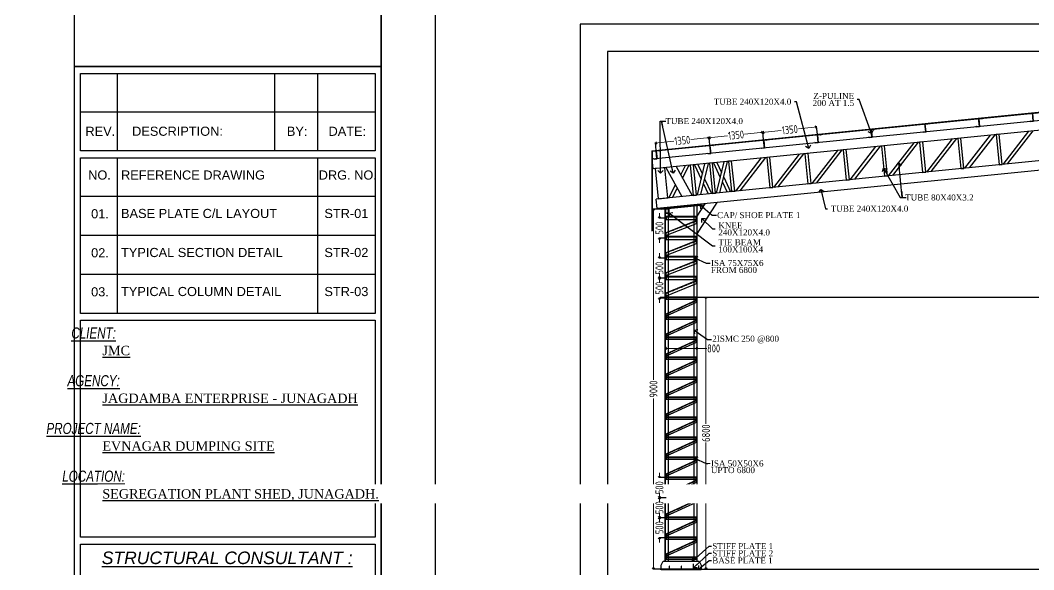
# Model space of a CAD drawing. Header units: millimetres. Extents: x 3470347 to 5996549, y -3470518 to 17149644.
# Drawn here: x 4776740 to 4802069, y 6960125 to 6973861 of the extents above; entities that cross this region are included whole.
import ezdxf

# ---------------------------------------------------------------- set-up
doc = ezdxf.new("R2010")
doc.units = ezdxf.units.MM
doc.header["$MEASUREMENT"] = 0
doc.header["$PDMODE"] = 35
doc.header["$PDSIZE"] = -5
doc.linetypes.add('DASHED2', pattern=[0.375, 0.25, -0.125])
doc.layers.get('0').update_dxf_attribs({"linetype": 'CONTINUOUS', "lineweight": 25})
doc.layers.get('DEFPOINTS').update_dxf_attribs({"linetype": 'CONTINUOUS', "lineweight": 25})
for name, color, linetype, lineweight in [('rDIMension', 1, 'CONTINUOUS', 18), ('rRCC 1', 3, 'CONTINUOUS', 25), ('SHEET', 7, 'CONTINUOUS', 15)]:
    doc.layers.add(name, color=color, linetype=linetype, lineweight=lineweight)
doc.layers.add('STR TEX', color=4, linetype='CONTINUOUS')
doc.styles.add('DIM', font='geniso.shx', dxfattribs={"width": 0.85})
doc.styles.add('JAINIL', font='times.ttf')
doc.styles.add('TEXT3', font='geniso.shx')
doc.styles.add('TEXT3 0.75NA', font='geniso.shx', dxfattribs={"width": 0.75})
doc.dimstyles.new('Copy of ST-100', dxfattribs={"dimscale": 100, "dimtxt": 1.2, "dimasz": 1.3, "dimexe": 0.18, "dimexo": 0.0625, "dimgap": 0.2, "dimtad": 0, "dimdec": 0, "dimzin": 0, "dimdsep": 46, "dimtxsty": 'DIM', "dimblk": 'OPEN90', "dimcen": 0.09, "dimclrd": 1, "dimclrt": 7, "dimadec": 0, "dimazin": 0, "dimtfac": 1, "dimtdec": 0, "dimtofl": 0, "dimtmove": 0, "dimatfit": 3, "dimldrblk": 'OPEN90', "dimfxl": 1, "dimtolj": 1, "dimtzin": 0, "dimlwd": -1, "dimarcsym": 0})
doc.dimstyles.new('ST-100', dxfattribs={"dimscale": 100, "dimtxt": 7, "dimasz": 5, "dimexe": 0.18, "dimexo": 0.0625, "dimgap": 0.2, "dimtad": 0, "dimdec": 0, "dimzin": 0, "dimdsep": 46, "dimtxsty": 'DIM', "dimblk": 'OPEN90', "dimcen": 0.09, "dimclrd": 256, "dimclrt": 7, "dimadec": 0, "dimazin": 0, "dimtfac": 1, "dimtdec": 0, "dimtofl": 0, "dimtmove": 0, "dimatfit": 3, "dimldrblk": 'OPEN90', "dimfxl": 1, "dimtolj": 1, "dimtzin": 0, "dimlwd": -1, "dimarcsym": 0})

# ---------------------------------------------------------------- blocks, each defined once
blk = doc.blocks.new('*U634')
blk.add_lwpolyline([(203, 186), (201, 185), (188, 199), (120, 199), (120, 0), (50, 0), (36, 14), (37, 15), (51, 2), (118, 2), (118, 200), (188, 200)], close=True)
blk = doc.blocks.new('*U633')
at = {"color": 0, "linetype": 'ByBlock', "lineweight": -2, "transparency": 16777216, "rotation": 5.710593137491945}
for p in [(3978060, 6974943, 0), (3979404, 6975078, 0), (3975374, 6974675, 0), (3976717, 6974809, 0), (3972687, 6974406, 0), (3974030, 6974540, 0), (3970001, 6974137, 0), (3971344, 6974272, 0), (3967314, 6973869, 0), (3968657, 6974003, 0), (3965971, 6973734, 0)]:
    blk.add_blockref('*U634', p, dxfattribs=at)
blk = doc.blocks.new('_Open90')
at = {"color": 0, "linetype": 'ByBlock', "lineweight": -2}
for p, q in [((0, 0), (-1, 0)), ((-0.5, 0.5), (0, 0)), ((0, 0), (-0.5, -0.5))]:
    blk.add_line(p, q, dxfattribs=at)
blk = doc.blocks.new('*D655')
at = {"layer": 'DEFPOINTS', "color": 0}
for p in [(4792861, 6965683), (4793661, 6965689), (4793661, 6965658)]:
    blk.add_point(p, dxfattribs=at)
at = {"layer": 'rDIMension', "color": 0, "lineweight": -2}
for p, q in [((4792861, 6965677), (4792861, 6965640)), ((4793661, 6965683), (4793661, 6965640))]:
    blk.add_line(p, q, dxfattribs=at)
at = {"layer": 'rDIMension', "color": 1}
for p, q in [((4792921, 6965658), (4793601, 6965658)), ((4793661, 6965658), (4793896, 6965658))]:
    blk.add_line(p, q, dxfattribs=at)
at = {"layer": 'rDIMension', "color": 1, "xscale": 60, "yscale": 60, "zscale": 60, "rotation": 180}
blk.add_blockref('_Open90', (4792861, 6965658), dxfattribs=at)
at = {"layer": 'rDIMension', "color": 1, "xscale": 60, "yscale": 60, "zscale": 60}
blk.add_blockref('_Open90', (4793661, 6965658), dxfattribs=at)
at = {"layer": 'rDIMension', "color": 7, "insert": (4794069, 6965658), "char_height": 200, "attachment_point": 5, "style": 'DIM'}
blk.add_mtext('\\A1;800', dxfattribs=at)
blk = doc.blocks.new('*D656')
at = {"layer": 'DEFPOINTS', "color": 0}
for p in [(4792714, 6968915), (4792886, 6968915), (4792886, 6968415)]:
    blk.add_point(p, dxfattribs=at)
at = {"layer": 'rDIMension', "color": 1}
for p, q in [((4792714, 6968975), (4792714, 6969035)), ((4792714, 6968355), (4792714, 6968295))]:
    blk.add_line(p, q, dxfattribs=at)
at = {"layer": 'rDIMension', "color": 0, "lineweight": -2}
for p, q in [((4792880, 6968915), (4792696, 6968915)), ((4792880, 6968415), (4792696, 6968415))]:
    blk.add_line(p, q, dxfattribs=at)
at = {"layer": 'rDIMension', "color": 1, "xscale": 60, "yscale": 60, "zscale": 60}
for p, rotation in [((4792714, 6968915), 270), ((4792714, 6968415), 90)]:
    blk.add_blockref('_Open90', p, dxfattribs=dict(at, rotation=rotation))
at = {"layer": 'rDIMension', "color": 7, "insert": (4792714, 6968665), "char_height": 200, "attachment_point": 5, "rotation": 90, "style": 'DIM'}
blk.add_mtext('\\A1;500', dxfattribs=at)
blk = doc.blocks.new('*D657')
at = {"layer": 'DEFPOINTS', "color": 0}
for p in [(4792565, 6969140), (4792861, 6969140), (4792761, 6960140)]:
    blk.add_point(p, dxfattribs=at)
at = {"layer": 'rDIMension', "color": 0, "lineweight": -2}
for p, q in [((4792855, 6969140), (4792547, 6969140)), ((4792755, 6960140), (4792547, 6960140))]:
    blk.add_line(p, q, dxfattribs=at)
at = {"layer": 'rDIMension', "color": 1}
for p, q in [((4792565, 6969080), (4792565, 6964872)), ((4792565, 6960200), (4792565, 6964407))]:
    blk.add_line(p, q, dxfattribs=at)
at = {"layer": 'rDIMension', "color": 1, "xscale": 60, "yscale": 60, "zscale": 60}
for p, rotation in [((4792565, 6969140), 90), ((4792565, 6960140), 270)]:
    blk.add_blockref('_Open90', p, dxfattribs=dict(at, rotation=rotation))
at = {"layer": 'rDIMension', "color": 7, "insert": (4792565, 6964640), "char_height": 200, "attachment_point": 5, "rotation": 90, "style": 'DIM'}
blk.add_mtext('\\A1;9000', dxfattribs=at)
blk = doc.blocks.new('*D658')
at = {"layer": 'DEFPOINTS', "color": 0}
for p in [(4793636, 6966940), (4793877, 6966940), (4793871, 6960140)]:
    blk.add_point(p, dxfattribs=at)
at = {"layer": 'rDIMension', "color": 0, "lineweight": -2}
for p, q in [((4793642, 6966940), (4793895, 6966940)), ((4793877, 6960140), (4793895, 6960140))]:
    blk.add_line(p, q, dxfattribs=at)
at = {"layer": 'rDIMension', "color": 1}
for p, q in [((4793877, 6966880), (4793877, 6963772)), ((4793877, 6960200), (4793877, 6963307))]:
    blk.add_line(p, q, dxfattribs=at)
at = {"layer": 'rDIMension', "color": 1, "xscale": 60, "yscale": 60, "zscale": 60}
for p, rotation in [((4793877, 6966940), 90), ((4793877, 6960140), 270)]:
    blk.add_blockref('_Open90', p, dxfattribs=dict(at, rotation=rotation))
at = {"layer": 'rDIMension', "color": 7, "insert": (4793877, 6963540), "char_height": 200, "attachment_point": 5, "rotation": 90, "style": 'DIM'}
blk.add_mtext('\\A1;6800', dxfattribs=at)
blk = doc.blocks.new('*D739')
at = {"layer": 'DEFPOINTS', "color": 0}
for p in [(4793957, 6970924), (4792633, 6970596), (4793976, 6970731)]:
    blk.add_point(p, dxfattribs=at)
at = {"layer": 'rDIMension', "color": 0, "lineweight": -2}
for p, q in [((4792632, 6970602), (4792612, 6970808)), ((4793976, 6970737), (4793955, 6970942))]:
    blk.add_line(p, q, dxfattribs=at)
at = {"layer": 'rDIMension', "color": 1}
for p, q in [((4792673, 6970796), (4793071, 6970836)), ((4793897, 6970918), (4793500, 6970879))]:
    blk.add_line(p, q, dxfattribs=at)
at = {"layer": 'rDIMension', "color": 1, "xscale": 60, "yscale": 60, "zscale": 60}
for p, rotation in [((4792613, 6970790), 185.7105931374957), ((4793957, 6970924), 5.71059313749571)]:
    blk.add_blockref('_Open90', p, dxfattribs=dict(at, rotation=rotation))
at = {"layer": 'rDIMension', "color": 7, "insert": (4793285, 6970857), "char_height": 200, "attachment_point": 5, "rotation": 5.7106, "style": 'DIM'}
blk.add_mtext('\\A1;1350', dxfattribs=at)
blk = doc.blocks.new('*D740')
at = {"layer": 'DEFPOINTS', "color": 0}
for p in [(4795300, 6971059), (4795319, 6970865), (4793976, 6970731)]:
    blk.add_point(p, dxfattribs=at)
at = {"layer": 'rDIMension', "color": 1}
for p, q in [((4795240, 6971053), (4794843, 6971013)), ((4794016, 6970930), (4794414, 6970970))]:
    blk.add_line(p, q, dxfattribs=at)
at = {"layer": 'rDIMension', "color": 0, "lineweight": -2}
for p, q in [((4795319, 6970871), (4795298, 6971077)), ((4793976, 6970737), (4793955, 6970942))]:
    blk.add_line(p, q, dxfattribs=at)
at = {"layer": 'rDIMension', "color": 1, "xscale": 60, "yscale": 60, "zscale": 60}
for p, rotation in [((4795300, 6971059), 5.710593148103118), ((4793957, 6970924), 185.7105931481031)]:
    blk.add_blockref('_Open90', p, dxfattribs=dict(at, rotation=rotation))
at = {"layer": 'rDIMension', "color": 7, "insert": (4794628, 6970991), "char_height": 200, "attachment_point": 5, "rotation": 5.7106, "style": 'DIM'}
blk.add_mtext('\\A1;1350', dxfattribs=at)
blk = doc.blocks.new('*D741')
at = {"layer": 'DEFPOINTS', "color": 0}
for p in [(4796643, 6971193), (4795319, 6970865), (4796663, 6970999)]:
    blk.add_point(p, dxfattribs=at)
at = {"layer": 'rDIMension', "color": 0, "lineweight": -2}
for p, q in [((4795319, 6970871), (4795298, 6971077)), ((4796662, 6971005), (4796642, 6971211))]:
    blk.add_line(p, q, dxfattribs=at)
at = {"layer": 'rDIMension', "color": 1}
for p, q in [((4795360, 6971065), (4795757, 6971104)), ((4796584, 6971187), (4796186, 6971147))]:
    blk.add_line(p, q, dxfattribs=at)
at = {"layer": 'rDIMension', "color": 1, "xscale": 60, "yscale": 60, "zscale": 60}
for p, rotation in [((4795300, 6971059), 185.7105931481149), ((4796643, 6971193), 5.710593148114915)]:
    blk.add_blockref('_Open90', p, dxfattribs=dict(at, rotation=rotation))
at = {"layer": 'rDIMension', "color": 7, "insert": (4795972, 6971126), "char_height": 200, "attachment_point": 5, "rotation": 5.7106, "style": 'DIM'}
blk.add_mtext('\\A1;1350', dxfattribs=at)
blk = doc.blocks.new('*D745')
at = {"layer": 'DEFPOINTS', "color": 0}
for p in [(4792714, 6967415), (4792886, 6967415), (4792886, 6966915)]:
    blk.add_point(p, dxfattribs=at)
at = {"layer": 'rDIMension', "color": 1}
for p, q in [((4792714, 6967475), (4792714, 6967535)), ((4792714, 6966855), (4792714, 6966795))]:
    blk.add_line(p, q, dxfattribs=at)
at = {"layer": 'rDIMension', "color": 0, "lineweight": -2}
for p, q in [((4792880, 6967415), (4792696, 6967415)), ((4792880, 6966915), (4792696, 6966915))]:
    blk.add_line(p, q, dxfattribs=at)
at = {"layer": 'rDIMension', "color": 1, "xscale": 60, "yscale": 60, "zscale": 60}
for p, rotation in [((4792714, 6967415), 270), ((4792714, 6966915), 90)]:
    blk.add_blockref('_Open90', p, dxfattribs=dict(at, rotation=rotation))
at = {"layer": 'rDIMension', "color": 7, "insert": (4792714, 6967165), "char_height": 200, "attachment_point": 5, "rotation": 90, "style": 'DIM'}
blk.add_mtext('\\A1;500', dxfattribs=at)
blk = doc.blocks.new('*D746')
at = {"layer": 'DEFPOINTS', "color": 0}
for p in [(4792714, 6967915), (4792886, 6967915), (4792886, 6967415)]:
    blk.add_point(p, dxfattribs=at)
at = {"layer": 'rDIMension', "color": 1}
for p, q in [((4792714, 6967975), (4792714, 6968035)), ((4792714, 6967355), (4792714, 6967295))]:
    blk.add_line(p, q, dxfattribs=at)
at = {"layer": 'rDIMension', "color": 0, "lineweight": -2}
for p, q in [((4792880, 6967915), (4792696, 6967915)), ((4792880, 6967415), (4792696, 6967415))]:
    blk.add_line(p, q, dxfattribs=at)
at = {"layer": 'rDIMension', "color": 1, "xscale": 60, "yscale": 60, "zscale": 60}
for p, rotation in [((4792714, 6967915), 270), ((4792714, 6967415), 90)]:
    blk.add_blockref('_Open90', p, dxfattribs=dict(at, rotation=rotation))
at = {"layer": 'rDIMension', "color": 7, "insert": (4792714, 6967665), "char_height": 200, "attachment_point": 5, "rotation": 90, "style": 'DIM'}
blk.add_mtext('\\A1;500', dxfattribs=at)
blk = doc.blocks.new('*D747')
at = {"layer": 'DEFPOINTS', "color": 0}
for p in [(4792714, 6962427), (4792886, 6962427), (4792886, 6961927)]:
    blk.add_point(p, dxfattribs=at)
at = {"layer": 'rDIMension', "color": 0, "lineweight": -2}
for p, q in [((4792880, 6962427), (4792696, 6962427)), ((4792880, 6961927), (4792696, 6961927))]:
    blk.add_line(p, q, dxfattribs=at)
at = {"layer": 'rDIMension', "color": 1}
for p, q in [((4792714, 6962487), (4792714, 6962547)), ((4792714, 6961867), (4792714, 6961807))]:
    blk.add_line(p, q, dxfattribs=at)
at = {"layer": 'rDIMension', "color": 1, "xscale": 60, "yscale": 60, "zscale": 60}
for p, rotation in [((4792714, 6962427), 270), ((4792714, 6961927), 90)]:
    blk.add_blockref('_Open90', p, dxfattribs=dict(at, rotation=rotation))
at = {"layer": 'rDIMension', "color": 7, "insert": (4792714, 6962177), "char_height": 200, "attachment_point": 5, "rotation": 90, "style": 'DIM'}
blk.add_mtext('\\A1;500', dxfattribs=at)
blk = doc.blocks.new('*D748')
at = {"layer": 'DEFPOINTS', "color": 0}
for p in [(4792714, 6961927), (4792886, 6961927), (4792886, 6961427)]:
    blk.add_point(p, dxfattribs=at)
at = {"layer": 'rDIMension', "color": 0, "lineweight": -2}
for p, q in [((4792880, 6961927), (4792696, 6961927)), ((4792880, 6961427), (4792696, 6961427))]:
    blk.add_line(p, q, dxfattribs=at)
at = {"layer": 'rDIMension', "color": 1}
for p, q in [((4792714, 6961987), (4792714, 6962047)), ((4792714, 6961367), (4792714, 6961307))]:
    blk.add_line(p, q, dxfattribs=at)
at = {"layer": 'rDIMension', "color": 1, "xscale": 60, "yscale": 60, "zscale": 60}
for p, rotation in [((4792714, 6961927), 270), ((4792714, 6961427), 90)]:
    blk.add_blockref('_Open90', p, dxfattribs=dict(at, rotation=rotation))
at = {"layer": 'rDIMension', "color": 7, "insert": (4792714, 6961677), "char_height": 200, "attachment_point": 5, "rotation": 90, "style": 'DIM'}
blk.add_mtext('\\A1;500', dxfattribs=at)
blk = doc.blocks.new('*D749')
at = {"layer": 'DEFPOINTS', "color": 0}
for p in [(4792714, 6961427), (4792886, 6961427), (4792886, 6960927)]:
    blk.add_point(p, dxfattribs=at)
at = {"layer": 'rDIMension', "color": 0, "lineweight": -2}
for p, q in [((4792880, 6961427), (4792696, 6961427)), ((4792880, 6960927), (4792696, 6960927))]:
    blk.add_line(p, q, dxfattribs=at)
at = {"layer": 'rDIMension', "color": 1}
for p, q in [((4792714, 6961487), (4792714, 6961547)), ((4792714, 6960867), (4792714, 6960807))]:
    blk.add_line(p, q, dxfattribs=at)
at = {"layer": 'rDIMension', "color": 1, "xscale": 60, "yscale": 60, "zscale": 60}
for p, rotation in [((4792714, 6961427), 270), ((4792714, 6960927), 90)]:
    blk.add_blockref('_Open90', p, dxfattribs=dict(at, rotation=rotation))
at = {"layer": 'rDIMension', "color": 7, "insert": (4792714, 6961177), "char_height": 200, "attachment_point": 5, "rotation": 90, "style": 'DIM'}
blk.add_mtext('\\A1;500', dxfattribs=at)

msp = doc.modelspace()

# ---------------------------------------------------------------- hatches: boundary and pattern name
at = {"transparency": 33554610}
h = msp.add_hatch(color=71, dxfattribs=at)
h.dxf.hatch_style = 1
h.paths.add_polyline_path([(4792860.89, 6969139.64), (4792860.89, 6969039.64), (4792960.89, 6969039.64), (4792960.89, 6969139.64)])
h.paths.add_polyline_path([(4792864.89, 6969135.64), (4792864.89, 6969043.64), (4792956.89, 6969043.64), (4792956.89, 6969135.64)], flags=16)

# ---------------------------------------------------------------- linework, layer by layer
at = {"lineweight": 25}
for p, q in [((4779159.43, 6972533.6, 0), (4779159.43, 6970596.88, 0)), ((4783092.6, 6972533.6, 0), (4783092.6, 6970596.88, 0)), ((4784168.31, 6972533.6, 0), (4784168.31, 6970596.88, 0)), ((4778243.69, 6971572.49, 0), (4785611.44, 6971572.49, 0)), ((4779159.43, 6970422.7, 0), (4779159.43, 6966534.75, 0)), ((4784168.31, 6970422.7, 0), (4784168.31, 6966534.75, 0)), ((4778243.69, 6969461.58, 0), (4785611.44, 6969461.58, 0)), ((4778243.69, 6968485.97, 0), (4785611.44, 6968485.97, 0)), ((4778243.69, 6967510.36, 0), (4785611.44, 6967510.36, 0))]:
    msp.add_line(p, q, dxfattribs=at)
at = {"color": 1}
for p, q in [((4792860.89, 6960339.64, 0), (4792860.89, 6969139.64, 0)), ((4792867.99, 6960339.64, 0), (4792867.99, 6969140.35, 0)), ((4792940.89, 6960339.64, 0), (4792940.89, 6969147.64, 0)), ((4793580.89, 6960339.64, 0), (4793580.89, 6969211.64, 0)), ((4793653.79, 6960339.64, 0), (4793653.79, 6969219.64, 0)), ((4793660.89, 6960339.64, 0), (4793660.89, 6969219.64, 0))]:
    msp.add_line(p, q, dxfattribs=at)
at = {"color": 192, "lineweight": 25, "elevation": 0}
msp.add_lwpolyline([(4715748.46, 6948528.95), (4787116.08, 6948528.95), (4787116.08, 6998990.95), (4715748.46, 6998990.95)], close=True, dxfattribs=at)
at = {"lineweight": 25, "elevation": 0}
for points in [[(4785756.7, 6972707.79), (4778098.43, 6972707.79), (4778098.43, 6997634.12), (4785756.7, 6997634.12)], [(4778098.43, 6972707.79), (4785756.7, 6972707.79), (4785756.7, 6949885.78), (4778098.43, 6949885.78)], [(4778243.69, 6972533.6), (4785611.44, 6972533.6), (4785611.44, 6970596.88), (4778243.69, 6970596.88)], [(4778243.69, 6970422.7), (4785611.44, 6970422.7), (4785611.44, 6966534.75), (4778243.69, 6966534.75)], [(4785611.44, 6960940.73), (4778243.69, 6960940.73), (4778243.69, 6966360.57), (4785611.44, 6966360.57)], [(4785611.44, 6955346.7), (4778243.69, 6955346.7), (4778243.69, 6960766.54), (4785611.44, 6960766.54)]]:
    msp.add_lwpolyline(points, close=True, dxfattribs=at)
at = {"color": 140, "elevation": 0}
for points in [[(4792524.82, 6970595.42), (4806260.89, 6971969.03)], [(4792534.82, 6970586.37), (4806260.89, 6971958.98)], [(4792524.82, 6970595.42), (4792524.82, 6968600.4)], [(4792534.82, 6970586.37), (4792534.82, 6968600.4)]]:
    msp.add_lwpolyline(points, dxfattribs=at)
at = {"color": 4, "elevation": 0}
for points in [[(4806260.89, 6971757.98), (4792534.82, 6970385.37)], [(4806260.89, 6971516.78), (4792558.7, 6970146.56)], [(4806260.89, 6970752.99), (4792634.32, 6969390.34)], [(4792558.7, 6970146.56), (4792534.82, 6970385.37)], [(4806260.89, 6970511.79), (4792658.2, 6969151.53)], [(4792658.2, 6969151.53), (4792634.32, 6969390.34)], [(4793660.89, 6968519.64), (4794160.89, 6969301.79)], [(4793660.89, 6968965.23), (4793856.59, 6969271.36)]]:
    msp.add_lwpolyline(points, dxfattribs=at)
at = {"color": 3}
for points in [[(4801306.06, 6970257.5), (4801946.69, 6971085.36)], [(4801415.71, 6970268.47), (4802056.33, 6971096.33)], [(4798440.35, 6969970.93), (4799080.98, 6970798.79)], [(4798550, 6969981.9), (4799190.62, 6970809.76)], [(4799395.59, 6970066.45), (4800036.22, 6970894.32)], [(4799505.24, 6970077.43), (4800145.86, 6970905.28)], [(4800350.82, 6970161.98), (4800991.45, 6970989.84)], [(4800460.47, 6970172.95), (4801101.09, 6971000.8)], [(4796529.88, 6969779.88), (4797170.51, 6970607.74)], [(4796639.53, 6969790.86), (4797280.15, 6970618.71)], [(4797485.12, 6969875.4), (4798125.74, 6970703.27)], [(4797594.77, 6969886.38), (4798235.38, 6970714.23)], [(4793664.17, 6969493.29), (4793852.51, 6970275.94)], [(4793748.5, 6969501.75), (4793936.82, 6970284.38)], [(4794066.18, 6970297.31), (4794235.96, 6969932.39)], [(4794141.79, 6969541.05), (4794330.13, 6970323.71)], [(4794150.49, 6970305.74), (4794266.04, 6970057.39)], [(4794226.11, 6969549.51), (4794414.44, 6970332.14)], [(4794619.41, 6969588.83), (4795260.04, 6970416.7)], [(4794729.06, 6969599.81), (4795369.68, 6970427.66)], [(4795574.65, 6969684.36), (4796215.27, 6970512.22)], [(4795684.29, 6969695.33), (4796324.91, 6970523.18)], [(4793588.56, 6970249.55), (4793758.35, 6969884.63)], [(4793672.87, 6970257.98), (4793788.42, 6970009.63)], [(4793812.58, 6969768.07), (4793928.13, 6969519.72)], [(4793842.66, 6969893.06), (4794012.46, 6969528.12)], [(4794290.2, 6969815.83), (4794405.75, 6969567.48)], [(4794320.28, 6969940.83), (4794490.08, 6969575.88)]]:
    msp.add_lwpolyline(points, dxfattribs=at)
for points in [[(4799291.12, 6970056.02), (4799370.72, 6970063.98), (4799295.1, 6970820.2), (4799215.5, 6970812.24)], [(4800246.35, 6970151.54), (4800325.96, 6970159.5), (4800250.33, 6970915.73), (4800170.73, 6970907.77)], [(4801201.59, 6970247.06), (4801281.19, 6970255.02), (4801205.57, 6971011.25), (4801125.97, 6971003.29)], [(4796425.41, 6969769.44), (4796505.01, 6969777.4), (4796429.39, 6970533.63), (4796349.79, 6970525.67)], [(4797380.65, 6969864.97), (4797460.25, 6969872.93), (4797384.63, 6970629.16), (4797305.02, 6970621.2)], [(4798335.88, 6969960.49), (4798415.49, 6969968.45), (4798339.86, 6970724.68), (4798260.26, 6970716.72)], [(4794037.32, 6969530.64), (4794116.92, 6969538.6), (4794041.3, 6970294.82), (4793961.7, 6970286.86)], [(4794514.94, 6969578.4), (4794594.54, 6969586.36), (4794518.92, 6970342.59), (4794439.32, 6970334.63)], [(4795470.18, 6969673.92), (4795549.78, 6969681.88), (4795474.16, 6970438.11), (4795394.55, 6970430.15)], [(4793559.7, 6969482.87), (4793639.31, 6969490.83), (4793563.68, 6970247.06), (4793484.08, 6970239.1)], [(4792860.89, 6969139.64), (4792860.89, 6969039.64), (4792960.89, 6969039.64), (4792960.89, 6969139.64)], [(4792864.89, 6969135.64), (4792864.89, 6969043.64), (4792956.89, 6969043.64), (4792956.89, 6969135.64)]]:
    msp.add_lwpolyline(points, close=True, dxfattribs=at)
at = {"color": 3, "elevation": 0}
for points in [[(4792684.07, 6969395.31), (4792922.88, 6969419.19), (4792847.26, 6970175.42), (4792608.45, 6970151.54), (4792684.07, 6969395.31)], [(4792872.13, 6970177.91), (4793274.67, 6969454.37)], [(4793132.3, 6970203.92), (4793535.73, 6969478.79)], [(4793246.29, 6969999.03), (4793364.23, 6970227.12)], [(4793292.97, 6969915.13), (4793459.21, 6970236.61)], [(4792947.75, 6969421.66), (4793113.99, 6969743.17)], [(4793042.73, 6969431.18), (4793160.67, 6969659.27)], [(4792885.89, 6968477.14), (4792885.89, 6968557.71), (4793635.89, 6968852.14)], [(4793635.89, 6968852.14), (4793635.89, 6968771.56), (4792885.89, 6968477.14)], [(4792885.89, 6967977.14), (4792885.89, 6968057.71), (4793635.89, 6968352.14)], [(4793635.89, 6968352.14), (4793635.89, 6968271.56), (4792885.89, 6967977.14)], [(4792885.89, 6967477.14), (4792885.89, 6967557.71), (4793635.89, 6967852.14)], [(4793635.89, 6967852.14), (4793635.89, 6967771.56), (4792885.89, 6967477.14)], [(4792885.89, 6966964.64), (4792885.89, 6967045.66), (4793635.91, 6967352.15)], [(4793635.89, 6967352.14), (4793635.89, 6967271.12), (4792885.89, 6966964.64)], [(4792885.89, 6966464.64), (4792885.89, 6966519.67), (4793635.89, 6966864.64)], [(4793635.89, 6966864.64), (4793635.89, 6966809.6), (4792885.89, 6966464.64)], [(4792885.89, 6965964.64), (4792885.89, 6966019.67), (4793635.89, 6966364.64)], [(4793635.89, 6966364.64), (4793635.89, 6966309.6), (4792885.89, 6965964.64)], [(4792885.89, 6965464.64), (4792885.89, 6965519.67), (4793635.89, 6965864.64)], [(4793635.89, 6965864.64), (4793635.89, 6965809.6), (4792885.89, 6965464.64)], [(4792885.89, 6964964.64), (4792885.89, 6965019.67), (4793635.89, 6965364.64)], [(4793635.89, 6965364.64), (4793635.89, 6965309.6), (4792885.89, 6964964.64)], [(4792885.89, 6964464.64), (4792885.89, 6964519.67), (4793635.89, 6964864.64)], [(4793635.89, 6964864.64), (4793635.89, 6964809.6), (4792885.89, 6964464.64)], [(4792885.89, 6963964.64), (4792885.89, 6964019.67), (4793635.89, 6964364.64)], [(4793635.89, 6964364.64), (4793635.89, 6964309.6), (4792885.89, 6963964.64)], [(4792885.89, 6963464.64), (4792885.89, 6963519.67), (4793635.89, 6963864.64)], [(4793635.89, 6963864.64), (4793635.89, 6963809.6), (4792885.89, 6963464.64)], [(4792885.89, 6962964.64), (4792885.89, 6963019.67), (4793635.89, 6963364.64)], [(4793635.89, 6963364.64), (4793635.89, 6963309.6), (4792885.89, 6962964.64)], [(4792885.89, 6962464.64), (4792885.89, 6962519.67), (4793635.89, 6962864.64)], [(4793635.89, 6962864.64), (4793635.89, 6962809.6), (4792885.89, 6962464.64)], [(4792885.89, 6961964.64), (4792885.89, 6962019.67), (4793635.89, 6962364.64)], [(4793635.89, 6962364.64), (4793635.89, 6962309.6), (4792885.89, 6961964.64)], [(4792885.89, 6961464.64), (4792885.89, 6961519.67), (4793635.89, 6961864.64)], [(4793635.89, 6961864.64), (4793635.89, 6961809.6), (4792885.89, 6961464.64)], [(4792885.89, 6960964.64), (4792885.89, 6961019.67), (4793635.89, 6961364.64)], [(4793635.89, 6961364.64), (4793635.89, 6961309.6), (4792885.89, 6960964.64)], [(4792885.89, 6960464.64), (4792885.89, 6960519.67), (4793635.89, 6960864.64)], [(4793635.89, 6960864.64), (4793635.89, 6960809.6), (4792885.89, 6960464.64)]]:
    msp.add_lwpolyline(points, dxfattribs=at)
at = {"color": 2, "elevation": 0}
for points in [[(4793757.7, 6969261.48), (4792757.7, 6969161.48)], [(4793760.89, 6969229.64), (4793757.7, 6969261.48)], [(4792760.89, 6969129.64), (4792757.7, 6969161.48)], [(4793759.3, 6969245.56), (4792759.3, 6969145.56)], [(4793760.89, 6969229.64), (4792760.89, 6969129.64)]]:
    msp.add_lwpolyline(points, dxfattribs=at)
at = {"color": 3, "elevation": 0}
for points in [[(4792885.89, 6968877.14), (4793635.89, 6968877.14), (4793635.89, 6968952.14), (4792885.89, 6968952.14)], [(4792885.89, 6968377.14), (4793635.89, 6968377.14), (4793635.89, 6968452.14), (4792885.89, 6968452.14)], [(4792885.89, 6967877.14), (4793635.89, 6967877.14), (4793635.89, 6967952.14), (4792885.89, 6967952.14)], [(4792885.89, 6967377.14), (4793635.89, 6967377.14), (4793635.89, 6967452.14), (4792885.89, 6967452.14)], [(4792885.89, 6966889.64), (4793635.89, 6966889.64), (4793635.89, 6966939.64), (4792885.89, 6966939.64)], [(4792885.89, 6966389.64), (4793635.89, 6966389.64), (4793635.89, 6966439.64), (4792885.89, 6966439.64)], [(4792885.89, 6965889.64), (4793635.89, 6965889.64), (4793635.89, 6965939.64), (4792885.89, 6965939.64)], [(4792885.89, 6965389.64), (4793635.89, 6965389.64), (4793635.89, 6965439.64), (4792885.89, 6965439.64)], [(4792885.89, 6964889.64), (4793635.89, 6964889.64), (4793635.89, 6964939.64), (4792885.89, 6964939.64)], [(4792885.89, 6964389.64), (4793635.89, 6964389.64), (4793635.89, 6964439.64), (4792885.89, 6964439.64)], [(4792885.89, 6963889.64), (4793635.89, 6963889.64), (4793635.89, 6963939.64), (4792885.89, 6963939.64)], [(4792885.89, 6963389.64), (4793635.89, 6963389.64), (4793635.89, 6963439.64), (4792885.89, 6963439.64)], [(4792885.89, 6962889.64), (4793635.89, 6962889.64), (4793635.89, 6962939.64), (4792885.89, 6962939.64)], [(4792885.89, 6962389.64), (4793635.89, 6962389.64), (4793635.89, 6962439.64), (4792885.89, 6962439.64)], [(4792885.89, 6961889.64), (4793635.89, 6961889.64), (4793635.89, 6961939.64), (4792885.89, 6961939.64)], [(4792885.89, 6961389.64), (4793635.89, 6961389.64), (4793635.89, 6961439.64), (4792885.89, 6961439.64)], [(4792885.89, 6960889.64), (4793635.89, 6960889.64), (4793635.89, 6960939.64), (4792885.89, 6960939.64)], [(4792885.89, 6960389.64), (4793635.89, 6960389.64), (4793635.89, 6960439.64), (4792885.89, 6960439.64)]]:
    msp.add_lwpolyline(points, close=True, dxfattribs=at)
at = {"color": 3, "linetype": 'DASHED2', "ltscale": 50, "elevation": 0}
for points in [[(4792885.89, 6968946.14), (4793635.89, 6968946.14)], [(4792885.89, 6968551.26), (4793638.08, 6968846.55)], [(4792885.89, 6968446.14), (4793635.89, 6968446.14)], [(4792885.89, 6968051.26), (4793638.08, 6968346.55)], [(4792885.89, 6967946.14), (4793635.89, 6967946.14)], [(4792885.89, 6967551.26), (4793638.08, 6967846.55)], [(4792885.89, 6967446.14), (4793635.89, 6967446.14)], [(4792885.89, 6967039.17), (4793635.89, 6967345.65)], [(4792885.89, 6966933.64), (4793635.89, 6966933.64)], [(4792885.89, 6966513.07), (4793635.89, 6966858.03)], [(4792885.89, 6966433.64), (4793635.89, 6966433.64)], [(4792885.89, 6966013.07), (4793635.89, 6966358.03)], [(4792885.89, 6965933.64), (4793635.89, 6965933.64)], [(4792885.89, 6965513.07), (4793635.89, 6965858.03)], [(4792885.89, 6965433.64), (4793635.89, 6965433.64)], [(4792885.89, 6965013.07), (4793635.89, 6965358.03)], [(4792885.89, 6964933.64), (4793635.89, 6964933.64)], [(4792885.89, 6964513.07), (4793635.89, 6964858.03)], [(4792885.89, 6964433.64), (4793635.89, 6964433.64)], [(4792885.89, 6964013.07), (4793635.89, 6964358.03)], [(4792885.89, 6963933.64), (4793635.89, 6963933.64)], [(4792885.89, 6963513.07), (4793635.89, 6963858.03)], [(4792885.89, 6963433.64), (4793635.89, 6963433.64)], [(4792885.89, 6963013.07), (4793635.89, 6963358.03)], [(4792885.89, 6962933.64), (4793635.89, 6962933.64)], [(4792885.89, 6962513.07), (4793635.89, 6962858.03)], [(4792885.89, 6962433.64), (4793635.89, 6962433.64)], [(4792885.89, 6962013.07), (4793635.89, 6962358.03)], [(4792885.89, 6961933.64), (4793635.89, 6961933.64)], [(4792885.89, 6961513.07), (4793635.89, 6961858.03)], [(4792885.89, 6961433.64), (4793635.89, 6961433.64)], [(4792885.89, 6961013.07), (4793635.89, 6961358.03)], [(4792885.89, 6960933.64), (4793635.89, 6960933.64)], [(4792885.89, 6960513.07), (4793635.89, 6960858.03)], [(4792885.89, 6960433.64), (4793635.89, 6960433.64)]]:
    msp.add_lwpolyline(points, dxfattribs=at)
at = {"elevation": 0}
for points in [[(4792524.82, 6968600.4), (4792534.82, 6968600.4)], [(4792735.89, 6960139.64), (4819785.89, 6960139.64)]]:
    msp.add_lwpolyline(points, dxfattribs=at)
at = {"color": 8, "elevation": 0}
msp.add_lwpolyline([(4792735.89, 6966939.64), (4819785.89, 6966939.64)], dxfattribs=at)
at = {"color": 4, "elevation": 0}
for points in [[(4793710.89, 6960339.64), (4793760.89, 6960239.64), (4793760.89, 6960139.64), (4792760.89, 6960139.64), (4792760.89, 6960239.64), (4792810.89, 6960339.64)], [(4792955.89, 6960214.64), (4792955.89, 6960139.64), (4792965.89, 6960139.64), (4792965.89, 6960214.64)], [(4793255.89, 6960214.64), (4793255.89, 6960139.64), (4793265.89, 6960139.64), (4793265.89, 6960214.64)], [(4793555.89, 6960214.64), (4793555.89, 6960139.64), (4793565.89, 6960139.64), (4793565.89, 6960214.64)]]:
    msp.add_lwpolyline(points, close=True, dxfattribs=at)
at = {"color": 5, "elevation": 0}
msp.add_lwpolyline([(4792760.89, 6960119.64), (4792760.89, 6960139.64), (4793760.89, 6960139.64), (4793760.89, 6960119.64)], close=True, dxfattribs=at)
at = {"layer": 'SHEET', "color": 220, "lineweight": 25, "elevation": 0}
msp.add_lwpolyline([(4717107.84, 6949885.78), (4785756.7, 6949885.78), (4785756.7, 6997634.12), (4717107.84, 6997634.12)], close=True, dxfattribs=at)

# ---------------------------------------------------------------- block references
msp.add_blockref('*U633', (826564.12, -3348.85))

# ---------------------------------------------------------------- texts
at = {"lineweight": 25, "attachment_point": 2, "style": 'TEXT3 0.75NA'}
for s, insert, char_height in [('\\pxql;{\\farial|b0|i1|c0|p0;\\L\\C1;CLIENT:}', (4778572.93, 6966182.19, 0), 277.5653), ('\\pxql;{\\farial|b0|i1|c0|p0;\\L\\C1;AGENCY:}', (4778572.93, 6964989.25, 0), 277.5653), ('\\pxql;{\\farial|b0|i1|c0|p0;\\L\\C1;PROJECT NAME:}', (4778572.93, 6963796.31, 0), 277.5653), ('\\pxql;{\\farial|b0|i1|c0|p0;\\L\\C1;LOCATION:}', (4778572.93, 6962603.37, 0), 277.5653), ('\\pxqc;{\\farial|b0|i1|c0|p0;\\L\\W1;\\C1;STRUCTURAL CONSULTANT : }', (4781911.34, 6960580.01, 0), 313.0311)]:
    msp.add_mtext(s, dxfattribs=dict(at, insert=insert, char_height=char_height))
at = {"lineweight": 25, "char_height": 234.2503, "width": 64011.7273, "attachment_point": 1, "style": 'TEXT3'}
for s, insert in [('{\\ftimes new roman|b0|i0|c0|p0;\\LJMC}', (4778794.47, 6965722.57, 0)), ('{\\ftimes new roman|b0|i0|c0|p0;\\LJAGDAMBA ENTERPRISE - JUNAGADH}', (4778794.47, 6964529.62, 0)), ('{\\ftimes new roman|b0|i0|c0|p0;\\LEVNAGAR DUMPING SITE}', (4778791.29, 6963336.53, 0))]:
    msp.add_mtext(s, dxfattribs=dict(at, insert=insert))
at = {"layer": 'rRCC 1', "color": 7, "char_height": 150, "attachment_point": 4, "style": 'JAINIL', "bg_fill": 2}
for s, insert in [('\\A1;ISA 75X75X6', (4794000.3, 6967792.64, 0)), ('\\A1;ISA 50X50X6', (4794000.3, 6962781.61, 0))]:
    msp.add_mtext(s, dxfattribs=dict(at, insert=insert))
at = {"layer": 'rRCC 1', "color": 7, "insert": (4794033.97, 6965878.78, 0), "char_height": 150, "attachment_point": 4, "style": 'JAINIL'}
msp.add_mtext('\\A1;2ISMC 250 @800', dxfattribs=at)
at = {"layer": 'STR TEX', "color": 6, "lineweight": 25, "char_height": 228.4253, "attachment_point": 4, "style": 'JAINIL'}
for s, insert in [('\\pxql;{\\farial|b0|i0|c0|p0;\\C31;REV.}', (4778367.8, 6971085.71, 0)), ('\\pxql;{\\farial|b0|i0|c0|p0;\\C31;DESCRIPTION:}', (4779534.83, 6971085.71, 0)), ('\\pxql;{\\farial|b0|i0|c0|p0;\\C31;BY:}', (4783402.59, 6971085.71, 0)), ('\\pxql;{\\farial|b0|i0|c0|p0;\\C31;DATE:}', (4784445.18, 6971085.71, 0)), ('\\pxql;{\\farial|b0|i0|c0|p0;\\C31;NO.}', (4778436.99, 6969990.94, 0)), ('\\pxql;{\\farial|b0|i0|c0|p0;\\C31;REFERENCE DRAWING}', (4779258.07, 6969990.94, 0)), ('\\pxql;{\\farial|b0|i0|c0|p0;\\C31;DRG. NO.}', (4784198.87, 6969990.94, 0)), ('\\pxql;{\\farial|b0|i0|c0|p0;\\C22;01.}', (4778510.5, 6969022.58, 0)), ('\\pxql;{\\farial|b0|i0|c0|p0;\\C22;BASE PLATE C/L LAYOUT}', (4779258.07, 6969029.83, 0)), ('\\pxql;{\\farial|b0|i0|c0|p0;\\C22;STR-01}', (4784340.63, 6969029.83, 0)), ('\\pxql;{\\farial|b0|i0|c0|p0;\\C22;02.}', (4778510.5, 6968046.97, 0)), ('\\pxql;{\\farial|b0|i0|c0|p0;\\C22;TYPICAL SECTION DETAIL}', (4779258.07, 6968054.22, 0)), ('\\pxql;{\\farial|b0|i0|c0|p0;\\C22;STR-02}', (4784340.63, 6968054.22, 0)), ('\\pxql;{\\farial|b0|i0|c0|p0;\\C22;03.}', (4778510.5, 6967071.36, 0)), ('\\pxql;{\\farial|b0|i0|c0|p0;\\C22;TYPICAL COLUMN DETAIL}', (4779258.07, 6967078.61, 0)), ('\\pxql;{\\farial|b0|i0|c0|p0;\\C22;STR-03}', (4784340.63, 6967078.61, 0))]:
    msp.add_mtext(s, dxfattribs=dict(at, insert=insert))

# ---------------------------------------------------------------- dimensions: what is measured, and where the dimension line sits
at = {"layer": 'rDIMension'}
for base, p1, p2, angle, picture, middle in [((4796643.35, 6971192.95), (4795319.43, 6970864.83, 0), (4796662.73, 6970999.16, 0), 5.710593, '*D741', (4795971.7, 6971125.79)), ((4792564.92, 6969139.64), (4792760.89, 6960139.64, 0), (4792860.89, 6969139.64, 0), 90, '*D657', (4792564.92, 6964639.64)), ((4792714.04, 6968914.64), (4792885.89, 6968414.64, 0), (4792885.89, 6968914.64, 0), 90, '*D656', (4792714.04, 6968664.64)), ((4792714.04, 6967914.64), (4792885.89, 6967414.64, 0), (4792885.89, 6967914.64, 0), 90, '*D746', (4792714.04, 6967664.64)), ((4792714.04, 6967414.64), (4792885.89, 6966914.64, 0), (4792885.89, 6967414.64, 0), 90, '*D745', (4792714.04, 6967164.64)), ((4792714.04, 6961427.14), (4792885.89, 6960927.14, 0), (4792885.89, 6961427.14, 0), 90, '*D749', (4792714.04, 6961177.14))]:
    dim = msp.add_linear_dim(base=base, p1=p1, p2=p2, angle=angle, dimstyle='Copy of ST-100', override={"dimtxt": 2, "dimasz": 0.6, "dimblk": 'Open90', "dimtmove": 1}, dxfattribs=at)
    dim.commit()
    dim.dimension.update_dxf_attribs({"geometry": picture, "text_midpoint": middle})
dim = msp.add_aligned_dim(p1=(4792632.83, 6970596.17, 0), p2=(4793976.13, 6970730.5, 0), distance=194.76, dimstyle='Copy of ST-100', override={"dimtxt": 2, "dimasz": 0.6, "dimblk": 'Open90', "dimtmove": 1}, dxfattribs=at)
dim.commit()
dim.dimension.update_dxf_attribs({"geometry": '*D739', "text_midpoint": (4793285.1, 6970857.13)})
dim = msp.add_linear_dim(base=(4793660.89, 6965658.25, 0), p1=(4792860.89, 6965682.84, 0), p2=(4793660.89, 6965688.97, 0), dimstyle='Copy of ST-100', override={"dimtxt": 2, "dimasz": 0.6, "dimblk": 'Open90', "dimtmove": 1}, dxfattribs=at)
dim.commit()
dim.dimension.update_dxf_attribs({"geometry": '*D655', "text_midpoint": (4794069.42, 6965658.25, 0), "dimtype": 160})

# ---------------------------------------------------------------- leaders
at = {"layer": 'rRCC 1'}
for points in [[(4796446.91, 6970656.11), (4796137.5, 6971824.61), (4796029.66, 6971824.61)], [(4798017.55, 6971033.39, 0), (4797708.13, 6971879.67, 0), (4797600.29, 6971879.67, 0)], [(4792740.66, 6970039.85), (4792735, 6971338.52), (4792842.84, 6971338.52)], [(4798315.18, 6970167.56), (4798727.55, 6969429.15), (4798835.39, 6969429.15)], [(4796746.12, 6969634.32), (4796868.49, 6969150.13), (4796976.33, 6969150.13)], [(4793580.89, 6966116.25, 0), (4793913.74, 6965878.78, 0), (4794016.58, 6965878.78, 0)]]:
    msp.add_leader(points, dimstyle='ST-100', override={"dimasz": 1.3}, dxfattribs=at)

# ---------------------------------------------------------------- next in the draw order: texts
at = {"layer": 'rRCC 1', "color": 7, "insert": (4797580.29, 6971879.67, 0), "char_height": 150, "attachment_point": 6, "line_spacing_factor": 0.709091, "style": 'JAINIL', "bg_fill": 2}
msp.add_mtext('\\A1;Z-PULINE\\P200 AT 1.5', dxfattribs=at)
at = {"layer": 'rRCC 1', "color": 7, "char_height": 150, "style": 'JAINIL', "bg_fill": 2}
for s, insert, attachment_point in [('\\A1;TUBE 240X120X4.0', (4796009.66, 6971824.61), 6), ('\\A1;TUBE 240X120X4.0', (4792862.84, 6971338.52), 4), ('\\A1;TUBE 240X120X4.0', (4796996.33, 6969150.13), 4), ('\\A1;CAP/ SHOE PLATE 1', (4794154.69, 6968988.56, 0), 4)]:
    msp.add_mtext(s, dxfattribs=dict(at, insert=insert, attachment_point=attachment_point))

# ---------------------------------------------------------------- next in the draw order: leaders
at = {"layer": 'rRCC 1'}
for points in [[(4793592.63, 6967924.68, 0), (4793880.07, 6967792.64, 0), (4793982.91, 6967792.64, 0)], [(4793592.63, 6962913.64, 0), (4793880.07, 6962781.61, 0), (4793982.91, 6962781.61, 0)]]:
    msp.add_leader(points, dimstyle='ST-100', override={"dimasz": 1.3}, dxfattribs=at)

# ---------------------------------------------------------------- next in the draw order: texts
at = {"layer": 'rRCC 1', "color": 7, "char_height": 150, "attachment_point": 4, "style": 'JAINIL', "bg_fill": 2}
for s, insert in [('\\A1;\\fTimes New Roman|b0|i0|c0|p18;TUBE 80X40X3.2', (4798855.39, 6969429.15)), ('\\A1;FROM 6800', (4794000.3, 6967617.97, 0)), ('\\A1;UPTO 6800', (4794000.3, 6962614.5, 0))]:
    msp.add_mtext(s, dxfattribs=dict(at, insert=insert))

# ---------------------------------------------------------------- next in the draw order: dimensions: what is measured, and where the dimension line sits
at = {"layer": 'rDIMension'}
dim = msp.add_linear_dim(base=(4795300.05, 6971058.62), p1=(4793976.13, 6970730.5, 0), p2=(4795319.43, 6970864.83, 0), angle=5.710593, dimstyle='Copy of ST-100', override={"dimtxt": 2, "dimasz": 0.6, "dimblk": 'Open90', "dimtmove": 1}, dxfattribs=at)
dim.commit()
dim.dimension.update_dxf_attribs({"geometry": '*D740', "text_midpoint": (4794628.4, 6970991.46)})

# ---------------------------------------------------------------- next in the draw order: leaders
at = {"layer": 'rRCC 1'}
for points in [[(4793058.25, 6970039.85), (4792763.07, 6971338.52), (4792870.91, 6971338.52)], [(4793744.57, 6969237.69, 0), (4794034.46, 6968988.56, 0), (4794137.3, 6968988.56, 0)], [(4793770.02, 6968901.56, 0), (4794040.84, 6968644.36, 0), (4794148.68, 6968644.36, 0)]]:
    msp.add_leader(points, dimstyle='ST-100', override={"dimasz": 1.3}, dxfattribs=at)

# ---------------------------------------------------------------- next in the draw order: texts
at = {"layer": 'rRCC 1', "color": 7, "insert": (4794186.58, 6968644.36, 0), "char_height": 150, "attachment_point": 4, "line_spacing_factor": 0.709091, "style": 'JAINIL', "bg_fill": 2}
msp.add_mtext('\\A1;KNEE\\P240X120X4.0', dxfattribs=at)

# ---------------------------------------------------------------- next in the draw order: dimensions: what is measured, and where the dimension line sits
at = {"layer": 'rDIMension'}
dim = msp.add_linear_dim(base=(4793877.19, 6966939.64), p1=(4793870.94, 6960139.64, 0), p2=(4793635.89, 6966939.64, 0), angle=90, dimstyle='Copy of ST-100', override={"dimtxt": 2, "dimasz": 0.6, "dimblk": 'Open90', "dimtmove": 1}, dxfattribs=at)
dim.commit()
dim.dimension.update_dxf_attribs({"geometry": '*D658', "text_midpoint": (4793877.19, 6963539.64)})

# ---------------------------------------------------------------- next in the draw order: leaders
at = {"layer": 'rRCC 1'}
msp.add_leader([(4798690.32, 6970293.95), (4798775.03, 6969429.15), (4798882.87, 6969429.15)], dimstyle='ST-100', override={"dimasz": 1.3}, dxfattribs=at)

# ---------------------------------------------------------------- next in the draw order: texts
at = {"layer": 'rRCC 1', "color": 7, "insert": (4794033.97, 6960714.41, 0), "char_height": 150, "attachment_point": 4, "style": 'JAINIL', "bg_fill": 2}
msp.add_mtext('\\A1;STIFF PLATE 1', dxfattribs=at)

# ---------------------------------------------------------------- next in the draw order: leaders
at = {"layer": 'rRCC 1'}
msp.add_leader([(4792960.89, 6969039.64, 0), (4794040.84, 6968221.61, 0), (4794148.68, 6968221.61, 0)], dimstyle='ST-100', override={"dimasz": 1.3}, dxfattribs=at)

# ---------------------------------------------------------------- next in the draw order: texts
at = {"layer": 'rRCC 1', "color": 7, "insert": (4794186.58, 6968221.61, 0), "char_height": 150, "attachment_point": 4, "line_spacing_factor": 0.709091, "style": 'JAINIL', "bg_fill": 2}
msp.add_mtext('\\A1;TIE BEAM\\P100X100X4', dxfattribs=at)

# ---------------------------------------------------------------- next in the draw order: leaders
at = {"layer": 'rRCC 1'}
msp.add_leader([(4793542.93, 6960339.64, 0), (4793953.3, 6960714.41, 0), (4794016.58, 6960714.41, 0)], dimstyle='ST-100', override={"dimasz": 1.3}, dxfattribs=at)

# ---------------------------------------------------------------- next in the draw order: texts
at = {"layer": 'rRCC 1', "color": 7, "insert": (4794033.97, 6960536.41, 0), "char_height": 150, "attachment_point": 4, "style": 'JAINIL', "bg_fill": 2}
msp.add_mtext('\\A1;STIFF PLATE 2', dxfattribs=at)

# ---------------------------------------------------------------- next in the draw order: leaders
at = {"layer": 'rRCC 1'}
msp.add_leader([(4793565.89, 6960177.14, 0), (4793953.3, 6960536.41, 0), (4794016.58, 6960536.41, 0)], dimstyle='ST-100', override={"dimasz": 1.3}, dxfattribs=at)

# ---------------------------------------------------------------- next in the draw order: texts
at = {"layer": 'rRCC 1', "color": 7, "insert": (4794033.97, 6960356.11, 0), "char_height": 150, "attachment_point": 4, "style": 'JAINIL', "bg_fill": 2}
msp.add_mtext('\\A1;BASE PLATE 1', dxfattribs=at)

# ---------------------------------------------------------------- next in the draw order: linework, layer by layer
at = {"color": 192, "lineweight": 25, "elevation": 0}
msp.add_lwpolyline([(4790735.33, 6948528.95), (4826419.13, 6948528.95), (4826419.13, 6973759.95), (4790735.33, 6973759.95)], close=True, dxfattribs=at)
at = {"layer": 'SHEET', "color": 220, "lineweight": 25, "elevation": 0}
msp.add_lwpolyline([(4791415.02, 6949207.37), (4825739.44, 6949207.37), (4825739.44, 6973081.53), (4791415.02, 6973081.53)], close=True, dxfattribs=at)

# ---------------------------------------------------------------- next in the draw order: leaders
at = {"layer": 'rRCC 1'}
msp.add_leader([(4793693.48, 6960139.64, 0), (4793953.3, 6960356.11, 0), (4794016.58, 6960356.11, 0)], dimstyle='ST-100', override={"dimasz": 1.3}, dxfattribs=at)

# ---------------------------------------------------------------- next in the draw order: texts
at = {"lineweight": 25, "insert": (4778790.95, 6962140.22, 0), "char_height": 234.2503, "width": 64011.7273, "attachment_point": 1, "style": 'TEXT3', "bg_fill": 2}
msp.add_mtext('{\\ftimes new roman|b0|i0|c0|p0;\\LSEGREGATION PLANT SHED, JUNAGADH.}', dxfattribs=at)

# ---------------------------------------------------------------- next in the draw order: dimensions: what is measured, and where the dimension line sits
at = {"layer": 'rDIMension'}
for base, p1, p2, picture, middle in [((4792714.04, 6962427.14), (4792885.89, 6961927.14, 0), (4792885.89, 6962427.14, 0), '*D747', (4792714.04, 6962177.14)), ((4792714.04, 6961927.14), (4792885.89, 6961427.14, 0), (4792885.89, 6961927.14, 0), '*D748', (4792714.04, 6961677.14))]:
    dim = msp.add_linear_dim(base=base, p1=p1, p2=p2, angle=90, dimstyle='Copy of ST-100', override={"dimtxt": 2, "dimasz": 0.6, "dimblk": 'Open90', "dimtmove": 1}, dxfattribs=at)
    dim.commit()
    dim.dimension.update_dxf_attribs({"geometry": picture, "text_midpoint": middle})

doc.saveas('drawing.dxf')
